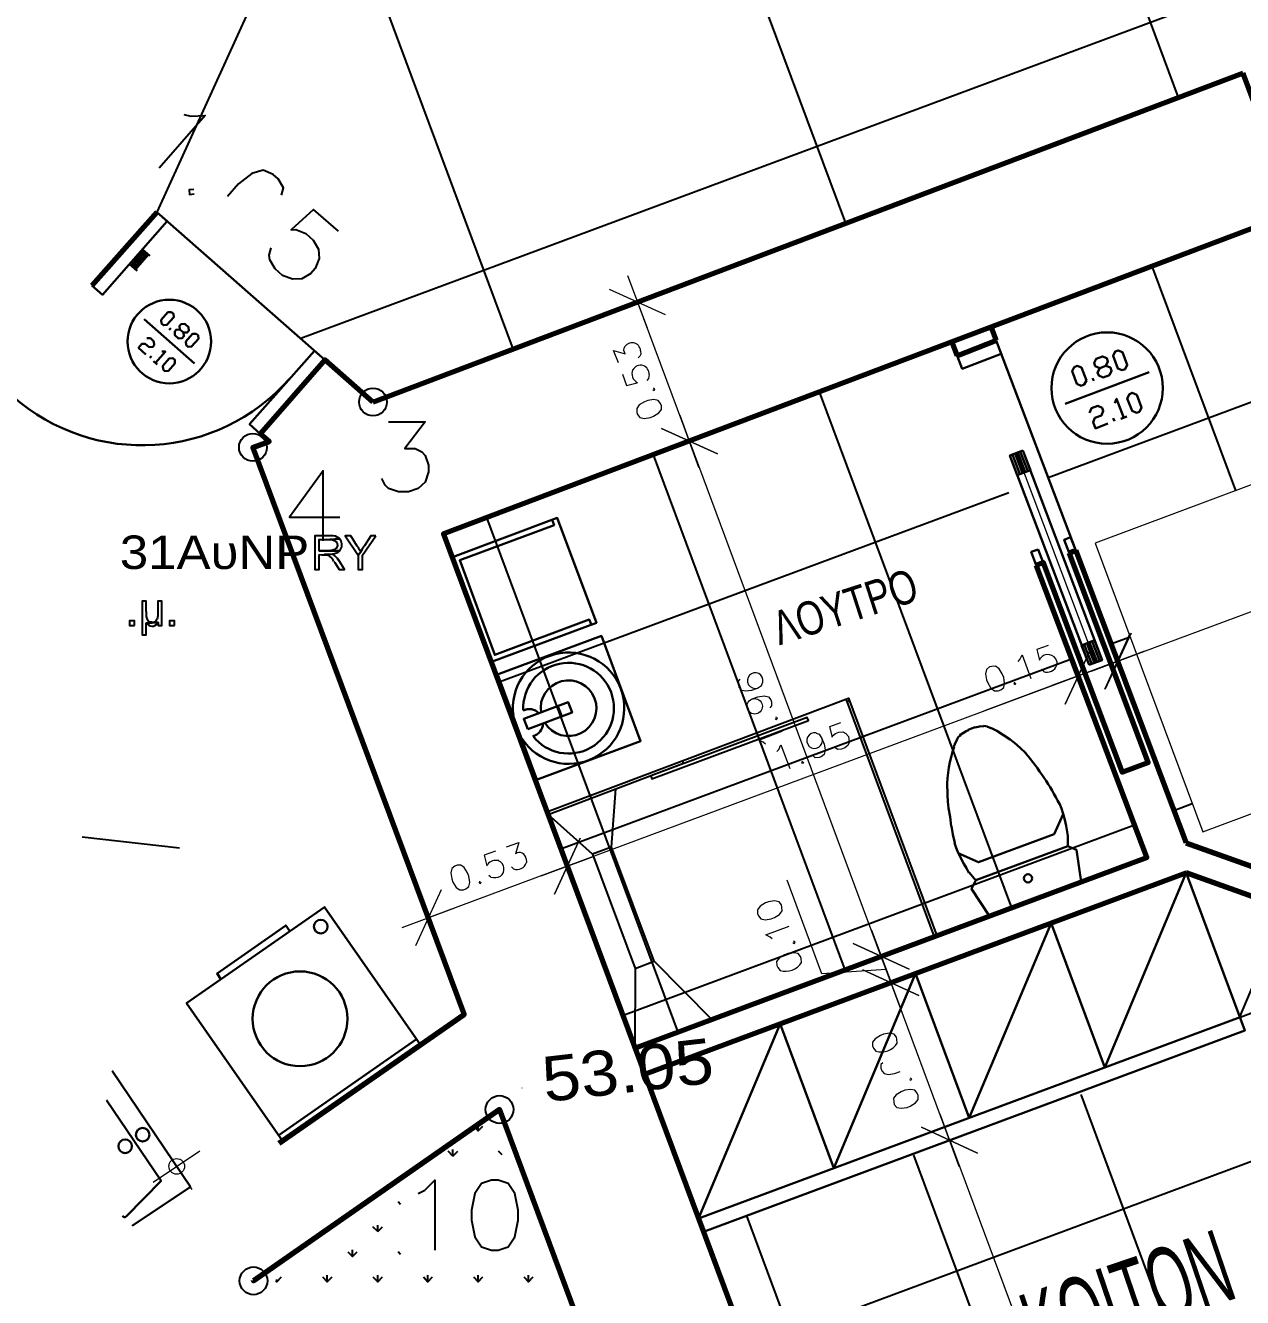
# Model space of a CAD drawing. Header units: metres. Extents: x -8.9 to 30.3, y -11.7 to 25.6.
# Drawn here: x -0.349 to 3.997, y 3.765 to 8.307 of the extents above; entities that cross this region are included whole.
import ezdxf

# ---------------------------------------------------------------- set-up
doc = ezdxf.new("R2010")
doc.units = ezdxf.units.M
for name, color, linetype, lineweight in [('P2D_C254_L025', 254, 'Continuous', 25), ('P2D_C7_L000', 7, 'Continuous', 0), ('P2D_C7_L020', 7, 'Continuous', 20), ('P2D_C7_L025', 7, 'Continuous', 25), ('P2D_C7_L030', 7, 'Continuous', 30), ('P2D_C7_L070', 7, 'Continuous', 70), ('P2D_C94_L025', 94, 'Continuous', 25)]:
    doc.layers.add(name, color=color, linetype=linetype, lineweight=lineweight)
doc.layers.add('P2D_C7_GEMISMA', color=7, linetype='Continuous')
doc.layers.add('P2D_KEIMENA', color=7, linetype='Continuous')
doc.styles.add('ARIAL', font='arial.ttf')

msp = doc.modelspace()

# ---------------------------------------------------------------- linework, layer by layer
at = {"layer": 'P2D_C254_L025'}
for p, q in [((3.768584, 8.049331), (2.219184, 12.210697)), ((2.580076, 7.600597), (1.465651, 10.594622)), ((5.967801, 9.173281), (0.634859, 7.188906)), ((1.392626, 7.151864), (0.720584, 8.957381)), ((3.302917, 6.692547), (5.447101, 7.490531)), ((3.972842, 6.645981), (3.674392, 7.447139)), ((3.172742, 5.155847), (2.486942, 6.998406)), ((2.577959, 4.934656), (1.893217, 6.774039)), ((1.333359, 5.959122), (3.162159, 6.639631)), ((1.982117, 4.712406), (1.298434, 6.549672)), ((3.527284, 6.098822), (3.596076, 6.124222)), ((1.558784, 5.365397), (3.386526, 6.045906)), ((3.751651, 5.504039), (3.817267, 5.528381)), ((1.783151, 4.771672), (3.610892, 5.452181)), ((3.805626, 3.455106), (3.420392, 4.490156)), ((2.227651, 3.582106), (4.237426, 4.329289)), ((3.210842, 3.233914), (2.823492, 4.273197)), ((2.458367, 3.433939), (2.226592, 4.056239))]:
    msp.add_line(p, q, dxfattribs=at)
at = {"layer": 'P2D_C7_GEMISMA'}
for points in [[(0.742809, 6.484056), (0.684601, 6.484056), (0.684601, 6.364464), (0.700476, 6.364464), (0.700476, 6.417381)], [(0.766516, 6.425525), (0.772442, 6.430081), (0.773501, 6.431139), (0.700476, 6.431139), (0.700476, 6.471356), (0.738576, 6.471356), (0.773501, 6.473472), (0.771384, 6.476647)], [(0.775617, 6.470297), (0.775617, 6.471356), (0.773501, 6.473472), (0.738576, 6.471356), (0.743867, 6.471356), (0.748101, 6.470297), (0.751276, 6.469239), (0.753392, 6.468181), (0.756567, 6.467122), (0.758684, 6.466064), (0.760801, 6.463947), (0.761859, 6.460772), (0.763976, 6.458656), (0.763976, 6.455481), (0.765034, 6.451247), (0.765034, 6.450189), (0.761859, 6.440664), (0.759742, 6.439606), (0.755509, 6.435372), (0.752334, 6.434314), (0.751276, 6.433256), (0.749159, 6.433256), (0.745984, 6.432197), (0.742809, 6.432197), (0.739634, 6.431139), (0.700476, 6.431139), (0.773501, 6.431139)], [(0.750217, 6.417381), (0.747042, 6.419497), (0.719526, 6.417381), (0.727992, 6.417381), (0.729051, 6.416322), (0.735401, 6.414206), (0.738576, 6.411031)], [(0.752334, 6.393039), (0.755509, 6.389864), (0.771384, 6.364464), (0.790434, 6.364464), (0.770326, 6.397272), (0.769267, 6.397272)], [(0.082409, 6.214181), (0.082409, 6.251222), (0.067592, 6.251222), (0.067592, 6.131631), (0.082409, 6.131631), (0.082409, 6.172906), (0.124742, 6.175022), (0.102517, 6.176081), (0.094507, 6.177097), (0.088904, 6.181145)], [(0.102517, 6.176081), (0.124742, 6.175022), (0.124742, 6.164439), (0.138501, 6.164439), (0.138501, 6.251222), (0.123684, 6.251222), (0.123684, 6.198306), (0.122626, 6.195131), (0.122626, 6.190897), (0.121567, 6.188781)], [(0.122626, 6.171847), (0.124742, 6.175022), (0.082409, 6.172906)]]:
    msp.add_lwpolyline(points, dxfattribs=at)
for points in [[(0.812659, 6.484056), (0.792551, 6.484056), (0.839117, 6.415264), (0.848642, 6.427964), (0.844409, 6.434314), (0.843351, 6.436431), (0.841234, 6.439606), (0.840176, 6.442781), (0.838059, 6.444897), (0.835942, 6.448072)], [(0.902617, 6.484056), (0.884626, 6.484056), (0.861342, 6.449131), (0.857959, 6.444581), (0.854688, 6.438977), (0.851569, 6.433159), (0.848642, 6.427964), (0.839117, 6.415264), (0.839117, 6.364464), (0.854992, 6.364464), (0.854992, 6.415264)], [(0.040076, 6.164439), (0.040076, 6.181372), (0.023141, 6.181372), (0.023141, 6.164439)], [(0.182951, 6.164439), (0.182951, 6.181372), (0.166018, 6.181372), (0.166018, 6.164439)]]:
    msp.add_lwpolyline(points, close=True, dxfattribs=at)
for centre, radius, start, end in [((0.746935, 6.441397), 0.042798, 55.255236, 95.524346), ((0.748326, 6.452074), 0.032796, 320.252273, 33.731901), ((0.717998, 6.56507), 0.148177, 263.233745, 289.171633), ((0.694103, 6.362486), 0.065788, 27.685048, 47.506421), ((0.722936, 6.373059), 0.052083, 27.591912, 58.386204), ((0.131197, 6.205912), 0.049166, 170.381481, 210.354065), ((0.104263, 6.194491), 0.018345, 264.583662, 341.737366), ((0.103242, 6.187035), 0.024942, 214.144941, 321.91986)]:
    msp.add_arc(centre, radius, start, end, dxfattribs=at)
at = {"layer": 'P2D_C7_L000'}
msp.add_line((1.425434, 4.512381), (1.425434, 4.513439), dxfattribs=at)
at = {"layer": 'P2D_C7_L020'}
for p, q in [((1.872051, 7.225947), (1.802201, 7.413272)), ((1.936609, 7.273572), (1.736584, 7.364589)), ((1.930259, 7.354006), (1.742934, 7.284156)), ((1.838184, 7.315906), (2.020217, 6.825897)), ((6.250376, 7.041797), (3.556917, 6.038497)), ((3.189676, 6.780389), (3.472251, 6.032147)), ((3.505059, 5.936897), (3.596076, 6.136922)), ((3.599251, 6.136922), (3.507176, 5.936897)), ((3.585492, 5.943247), (3.515642, 6.130572)), ((3.517759, 6.130572), (3.587609, 5.943247)), ((3.457434, 6.001456), (3.644759, 6.071306)), ((3.646876, 6.072364), (3.459551, 6.002514)), ((3.287042, 6.000397), (3.279634, 6.007806)), ((3.333609, 6.036381), (3.333609, 6.022622)), ((3.547392, 6.035322), (3.414042, 5.985581)), ((3.406634, 5.982406), (1.589476, 5.306131)), ((3.409809, 5.984522), (3.072201, 5.858581)), ((1.439192, 5.331531), (1.440251, 5.317772)), ((1.582067, 5.304014), (1.093117, 5.121981)), ((1.313251, 5.265914), (1.305842, 5.272264)), ((1.393684, 5.295547), (1.386276, 5.302956)), ((1.135451, 5.220406), (1.043376, 5.020381)), ((1.053959, 5.214056), (1.123809, 5.026731)), ((1.183076, 5.154789), (0.995751, 5.084939)), ((2.707076, 4.982281), (2.742001, 4.889147)), ((0.246451, 4.150431), (0.135326, 4.315531)), ((2.952609, 4.322939), (4.205676, 0.956381)), ((0.107809, 4.176889), (0.273967, 4.289072))]:
    msp.add_line(p, q, dxfattribs=at)
for points in [[(1.768334, 7.102122), (1.751401, 7.146572), (1.792676, 7.134931), (1.788442, 7.146572), (1.789501, 7.156097)], [(1.847709, 7.145514), (1.848767, 7.132814), (1.845592, 7.126464), (1.839242, 7.120114)], [(1.783151, 7.061906), (1.797967, 7.021689), (1.836067, 7.031214)], [(1.877823, 7.06043), (1.877458, 7.053592), (1.876284, 7.046031), (1.869934, 7.039681)], [(1.891101, 7.006872), (1.896392, 7.003697), (1.898509, 7.008989), (1.893217, 7.012164)], [(1.987409, 6.915856), (2.056201, 6.728531), (1.987409, 6.915856)], [(1.921792, 6.868231), (2.121817, 6.777214), (1.921792, 6.868231)], [(1.928142, 6.787797), (2.115467, 6.857647), (1.928142, 6.787797)], [(2.023392, 6.818489), (2.704959, 4.986514), (2.703901, 4.989689)], [(3.302917, 6.093531), (3.262701, 6.078714), (3.272226, 6.040614), (3.274342, 6.046964)], [(3.196026, 6.035322), (3.202376, 6.042731), (3.209784, 6.059664), (3.241534, 5.974997)], [(3.456376, 6.084006), (3.364301, 5.883981), (3.456376, 6.084006)], [(3.374884, 6.077656), (3.444734, 5.890331), (3.374884, 6.077656)], [(3.504001, 6.019447), (3.316676, 5.949597), (3.504001, 6.019447)], [(2.202251, 5.972881), (2.195901, 5.965472), (2.196959, 5.951714), (2.199076, 5.944306), (2.207542, 5.933722), (2.223417, 5.930547), (2.244584, 5.933722), (2.264692, 5.941131), (2.279509, 5.950656), (2.283742, 5.962297)], [(3.182267, 5.962297), (3.180151, 5.955947), (3.185442, 5.953831), (3.187559, 5.959122)], [(2.246701, 5.901972), (2.266809, 5.909381), (2.289034, 5.913614), (2.303851, 5.909381), (2.312317, 5.898797), (2.315492, 5.891389), (2.315492, 5.877631), (2.309142, 5.870222)], [(2.328192, 5.832122), (2.333484, 5.828947), (2.336659, 5.835297), (2.330309, 5.837414)], [(2.562084, 5.817306), (2.521867, 5.802489), (2.531392, 5.765447), (2.533509, 5.770739), (2.544092, 5.779206), (2.555734, 5.783439), (2.569492, 5.784497), (2.580076, 5.779206), (2.589601, 5.768622), (2.591717, 5.760156), (2.592776, 5.746397), (2.587484, 5.735814), (2.576901, 5.727347), (2.565259, 5.723114), (2.551501, 5.722056), (2.546209, 5.725231), (2.538801, 5.731581)], [(2.293267, 5.741106), (2.285859, 5.747456), (2.269984, 5.754864), (2.353592, 5.786614)], [(2.474242, 5.780264), (2.485884, 5.776031), (2.495409, 5.761214), (2.502817, 5.741106), (2.507051, 5.719939), (2.502817, 5.704064), (2.492234, 5.695597), (2.484826, 5.693481), (2.471067, 5.692422), (2.463659, 5.698772)], [(2.334542, 5.714647), (2.340892, 5.722056), (2.348301, 5.737931), (2.380051, 5.654322)], [(2.425559, 5.679722), (2.422384, 5.674431), (2.428734, 5.672314), (2.430851, 5.677606)], [(1.631809, 5.405614), (1.539734, 5.204531), (1.631809, 5.405614)], [(1.369342, 5.373864), (1.412734, 5.389739), (1.401092, 5.349522)], [(1.551376, 5.399264), (1.621226, 5.210881), (1.551376, 5.399264)], [(1.329126, 5.359047), (1.288909, 5.344231), (1.298434, 5.306131), (1.300551, 5.311422)], [(1.679434, 5.339997), (1.492109, 5.270147), (1.679434, 5.339997)], [(1.273034, 5.251097), (1.270917, 5.245806), (1.276209, 5.242631), (1.278326, 5.248981)], [(2.724009, 4.935714), (2.495409, 4.920897), (2.370526, 5.255331)], [(2.317609, 5.045781), (2.310201, 5.052131), (2.294326, 5.059539), (2.377934, 5.091289)], [(2.742001, 4.889147), (2.672151, 5.076472), (2.742001, 4.889147)], [(2.391692, 5.032022), (2.396984, 5.028847), (2.399101, 5.034139), (2.393809, 5.037314)], [(2.606534, 5.028847), (2.806559, 4.936772), (2.606534, 5.028847)], [(2.612884, 4.947356), (2.800209, 5.017206), (2.612884, 4.947356)], [(2.422384, 4.961114), (2.421326, 4.974872), (2.419209, 4.982281), (2.410742, 4.992864), (2.394867, 4.996039), (2.373701, 4.992864), (2.362059, 4.988631), (2.343009, 4.976989), (2.333484, 4.964289), (2.334542, 4.950531), (2.337717, 4.943122), (2.346184, 4.932539)], [(2.707076, 4.982281), (2.776926, 4.794956), (2.707076, 4.982281)], [(2.841484, 4.843639), (2.641459, 4.934656), (2.841484, 4.843639)], [(2.835134, 4.924072), (2.647809, 4.854222), (2.835134, 4.924072)], [(2.949434, 4.330347), (2.743059, 4.884914), (2.744117, 4.881739)], [(2.764226, 4.673247), (2.763167, 4.687006), (2.761051, 4.694414), (2.752584, 4.704997), (2.736709, 4.709231), (2.715542, 4.704997), (2.703901, 4.700764), (2.684851, 4.689122), (2.675326, 4.676422), (2.676384, 4.663722), (2.679559, 4.655256), (2.688026, 4.644672)], [(2.712367, 4.603397), (2.706017, 4.597047), (2.706017, 4.583289), (2.709192, 4.574822), (2.717659, 4.564239), (2.732476, 4.561064), (2.754701, 4.564239), (2.774809, 4.571647)], [(2.807617, 4.543072), (2.812909, 4.540956), (2.816084, 4.546247), (2.810792, 4.548364)], [(2.916626, 4.420306), (2.985417, 4.232981), (2.916626, 4.420306)], [(2.851009, 4.372681), (3.051034, 4.280606), (2.851009, 4.372681)], [(2.857359, 4.292247), (3.044684, 4.361039), (2.857359, 4.292247)]]:
    msp.add_lwpolyline(points, dxfattribs=at)
for points in [[(1.837126, 6.917972), (1.845592, 6.907389), (1.860409, 6.903156), (1.882634, 6.907389), (1.894276, 6.911622), (1.912267, 6.923264), (1.921792, 6.935964), (1.921792, 6.948664), (1.918617, 6.957131), (1.910151, 6.967714), (1.895334, 6.970889), (1.873109, 6.967714), (1.861467, 6.963481), (1.842417, 6.951839), (1.833951, 6.939139), (1.833951, 6.925381)], [(4.173926, 6.721122), (3.471192, 6.458656), (3.855367, 5.427839), (4.558101, 5.689247)], [(3.093367, 6.016272), (3.082784, 6.007806), (3.079609, 5.991931), (3.082784, 5.970764), (3.088076, 5.959122), (3.098659, 5.940072), (3.111359, 5.930547), (3.125117, 5.931606), (3.133584, 5.934781), (3.144167, 5.943247), (3.147342, 5.958064), (3.144167, 5.979231), (3.138876, 5.991931), (3.128292, 6.009922), (3.115592, 6.019447), (3.101834, 6.018389)], [(1.184134, 5.305072), (1.173551, 5.296606), (1.170376, 5.281789), (1.173551, 5.259564), (1.177784, 5.247922), (1.189426, 5.228872), (1.202126, 5.220406), (1.215884, 5.220406), (1.223292, 5.223581), (1.233876, 5.232047), (1.238109, 5.246864), (1.233876, 5.269089), (1.229642, 5.280731), (1.218001, 5.299781), (1.206359, 5.308247), (1.192601, 5.308247)], [(2.268926, 5.127272), (2.277392, 5.116689), (2.292209, 5.113514), (2.313376, 5.116689), (2.326076, 5.121981), (2.344067, 5.132564), (2.353592, 5.145264), (2.352534, 5.159022), (2.350417, 5.167489), (2.341951, 5.178072), (2.326076, 5.181247), (2.304909, 5.178072), (2.293267, 5.173839), (2.274217, 5.162197), (2.264692, 5.149497), (2.265751, 5.135739)], [(2.753642, 4.454172), (2.762109, 4.443589), (2.777984, 4.440414), (2.799151, 4.443589), (2.810792, 4.447822), (2.829842, 4.459464), (2.838309, 4.472164), (2.838309, 4.485922), (2.835134, 4.494389), (2.826667, 4.504972), (2.811851, 4.508147), (2.790684, 4.504972), (2.777984, 4.499681), (2.759992, 4.489097), (2.750467, 4.476397), (2.751526, 4.462639)]]:
    msp.add_lwpolyline(points, close=True, dxfattribs=at)
for centre, radius in [((2.255043, 5.87579), 0.027433), ((0.191266, 4.233115), 0.027998)]:
    msp.add_circle(centre, radius, dxfattribs=at)
for centre, radius, start, end in [((1.817068, 7.143305), 0.030663, 4.124199, 155.106489), ((1.847283, 7.062815), 0.030805, 355.533467, 151.218243), ((1.854251, 7.064236), 0.037546, 158.351492, 241.159895), ((3.301746, 6.027201), 0.033326, 16.070755, 144.201979), ((3.299405, 6.033931), 0.03602, 249.763244, 341.70424), ((2.25693, 5.967801), 0.027923, 348.399362, 286.227493), ((2.468878, 5.753457), 0.027845, 78.684884, 16.296803), ((1.331808, 5.286147), 0.039763, 76.731895, 141.040697), ((1.327007, 5.294521), 0.03304, 309.390694, 65.206985), ((1.406046, 5.329081), 0.03602, 249.763244, 341.70424), ((1.414818, 5.329456), 0.024352, 4.865747, 124.373086), ((1.326744, 5.309333), 0.045303, 252.736617, 297.636407), ((2.364982, 4.998512), 0.06874, 254.095962, 326.915238), ((2.706824, 4.710645), 0.06874, 254.095962, 326.915238), ((2.76647, 4.598673), 0.028066, 287.148017, 287.148017)]:
    msp.add_arc(centre, radius, start, end, dxfattribs=at)
at = {"layer": 'P2D_C7_L025'}
for p, q in [((2.580076, 5.901972), (2.896517, 5.053189)), ((2.583251, 5.892447), (2.592776, 5.895622)), ((1.743992, 5.372806), (1.758809, 5.581297)), ((-0.146191, 5.409847), (0.200942, 5.370689)), ((3.988717, 4.769556), (4.150642, 5.154789)), ((1.896392, 4.965347), (2.101709, 4.757914)), ((3.988717, 4.766381), (4.600434, 4.993922)), ((1.828659, 4.939947), (1.827601, 4.655256))]:
    msp.add_line(p, q, dxfattribs=at)
for points in [[(3.174859, 14.368639), (2.786451, 13.414022), (1.714359, 11.138606), (0.120509, 7.640814)], [(0.216817, 7.989006), (0.242217, 7.982656), (0.293017, 7.985831), (0.128976, 7.797447)], [(0.566067, 7.701139), (0.572417, 7.727597), (0.553367, 7.759347), (0.535376, 7.775222), (0.500451, 7.790039), (0.459176, 7.778397), (0.411551, 7.741356), (0.372392, 7.695847)], [(0.252801, 7.721247), (0.235867, 7.720189), (0.236926, 7.703256), (0.253859, 7.705372)], [(0.769267, 7.572022), (0.679309, 7.650339), (0.599934, 7.577314), (0.616867, 7.578372), (0.651792, 7.563556), (0.678251, 7.540272), (0.697301, 7.508522), (0.700476, 7.474656), (0.685659, 7.439731), (0.669784, 7.421739), (0.638034, 7.402689), (0.604167, 7.400572), (0.569242, 7.414331), (0.542784, 7.437614), (0.523734, 7.470422), (0.521617, 7.487356), (0.529026, 7.512756)], [(0.947067, 6.891514), (1.078301, 6.891514), (1.006334, 6.796264), (1.042317, 6.796264), (1.066659, 6.784622), (1.078301, 6.771922), (1.089942, 6.736997), (1.089942, 6.712656), (1.078301, 6.676672), (1.053959, 6.653389), (1.019034, 6.641747), (0.983051, 6.641747), (0.947067, 6.653389), (0.935426, 6.665031), (0.923784, 6.689372)], [(0.714234, 6.467122), (0.714234, 6.716889), (0.594642, 6.550731), (0.773501, 6.550731)], [(1.513276, 5.498747), (2.589601, 5.905147), (2.904984, 5.056364)], [(1.676259, 5.348464), (1.828659, 4.939947), (1.896392, 4.965347), (1.743992, 5.372806), (1.676259, 5.348464), (1.517509, 5.489222), (2.001167, 5.672314), (1.996934, 5.681839)], [(1.053959, 4.136672), (1.077242, 4.148314), (1.113226, 4.184297), (1.113226, 3.933472)]]:
    msp.add_lwpolyline(points, dxfattribs=at)
for points in [[(1.883692, 5.627864), (1.887926, 5.617281), (2.446726, 5.824714), (2.442492, 5.836356)], [(1.315367, 4.184297), (1.279384, 4.171597), (1.256101, 4.136672), (1.244459, 4.076347), (1.244459, 4.041422), (1.256101, 3.981097), (1.279384, 3.946172), (1.315367, 3.933472), (1.339709, 3.933472), (1.374634, 3.946172), (1.398976, 3.981097), (1.410617, 4.041422), (1.410617, 4.076347), (1.398976, 4.136672), (1.374634, 4.171597), (1.339709, 4.184297)]]:
    msp.add_lwpolyline(points, close=True, dxfattribs=at)
for centre, radius in [((0.892034, 6.962374), 0.049611), ((0.892034, 6.962374), 0.049611), ((0.463409, 6.800449), 0.049614), ((0.463409, 6.800449), 0.049614), ((1.343942, 4.436131), 0.049614), ((0.465523, 3.824415), 0.049612), ((0.465523, 3.824415), 0.049612)]:
    msp.add_circle(centre, radius, dxfattribs=at)
msp.add_arc((0.426984, 7.641003), 0.077563, 134.867771, 134.867771, dxfattribs=at)
at = {"layer": 'P2D_C7_L030'}
for p, q in [((0.073942, 7.502172), (0.028434, 7.450314)), ((0.079234, 7.497939), (0.033726, 7.445022)), ((0.068651, 7.507464), (0.095109, 7.484181)), ((0.049601, 7.431264), (0.023142, 7.454547)), ((0.084526, 7.492647), (0.039017, 7.440789)), ((0.089817, 7.488414), (0.044309, 7.435497)), ((0.075001, 7.257697), (0.254917, 7.100006)), ((0.163901, 7.219597), (0.170251, 7.225947)), ((3.401342, 6.432197), (3.117709, 7.181497)), ((0.095109, 7.120114), (0.101459, 7.126464)), ((0.108867, 7.108472), (0.121567, 7.096831)), ((3.364301, 6.956072), (3.663809, 7.069314)), ((3.465901, 7.037564), (3.461667, 7.048147)), ((3.539984, 6.893631), (3.535751, 6.905272)), ((3.562209, 6.902097), (3.584434, 6.910564)), ((3.166392, 6.771922), (3.448967, 6.023681)), ((3.175917, 6.775097), (3.202376, 6.705247)), ((3.185442, 6.778272), (3.211901, 6.708422)), ((3.194967, 6.782506), (3.221426, 6.711597)), ((3.203434, 6.785681), (3.229892, 6.715831)), ((3.212959, 6.788856), (3.495534, 6.040614)), ((3.432034, 6.096706), (3.458492, 6.026856)), ((3.441559, 6.100939), (3.468017, 6.030031)), ((3.451084, 6.104114), (3.477542, 6.034264)), ((3.460609, 6.107289), (3.487067, 6.037439)), ((1.337592, 5.988756), (1.477292, 5.614106)), ((1.566192, 5.839531), (1.552434, 5.876572)), ((3.087017, 5.803547), (3.072201, 5.805664)), ((1.047609, 4.687006), (0.555484, 4.344106))]:
    msp.add_line(p, q, dxfattribs=at)
for points in [[(-0.111266, 7.378347), (-0.073166, 7.345539), (0.157551, 7.608006), (0.120509, 7.640814)], [(0.489867, 6.849181), (0.451767, 6.883047), (0.683542, 7.145514), (0.720584, 7.112706), (0.120509, 7.640814)], [(0.215759, 7.210072), (0.216817, 7.197372), (0.210467, 7.189964), (0.197767, 7.188906), (0.184009, 7.201606), (0.184009, 7.214306), (0.189301, 7.220656), (0.202001, 7.221714), (0.215759, 7.210072), (0.228459, 7.210072), (0.234809, 7.217481), (0.233751, 7.230181), (0.219992, 7.241822), (0.207292, 7.240764), (0.200942, 7.234414), (0.202001, 7.221714)], [(0.084526, 7.189964), (0.097226, 7.189964), (0.109926, 7.178322), (0.110984, 7.165622), (0.105692, 7.159272), (0.092992, 7.158214), (0.079234, 7.169856), (0.066534, 7.169856), (0.054892, 7.156097), (0.081351, 7.131756)], [(2.978009, 7.127522), (2.996001, 7.080956), (3.135701, 7.133872), (3.117709, 7.181497)], [(0.138501, 7.142339), (0.151201, 7.142339), (0.115217, 7.102122)], [(3.509292, 7.091539), (3.525167, 7.085189), (3.529401, 7.073547), (3.521992, 7.058731), (3.499767, 7.050264), (3.483892, 7.056614), (3.479659, 7.068256), (3.487067, 7.083072), (3.509292, 7.091539), (3.516701, 7.107414), (3.512467, 7.119056), (3.496592, 7.125406), (3.474367, 7.116939), (3.466959, 7.102122), (3.471192, 7.090481), (3.487067, 7.083072)], [(3.541042, 6.958189), (3.547392, 6.974064), (3.572792, 6.906331)], [(3.451084, 6.924322), (3.457434, 6.940197), (3.480717, 6.948664), (3.495534, 6.941256), (3.499767, 6.930672), (3.493417, 6.914797), (3.470134, 6.906331), (3.463784, 6.890456), (3.472251, 6.868231), (3.516701, 6.885164)], [(1.672026, 6.166556), (1.664617, 6.185606), (1.327009, 6.059664), (1.202126, 6.397272), (1.538676, 6.523214), (1.532326, 6.541206)], [(3.401342, 6.432197), (3.383351, 6.479822), (3.360067, 6.470297), (3.378059, 6.423731)], [(3.260584, 6.379281), (3.242592, 6.426906), (3.266934, 6.435372), (3.284926, 6.388806)], [(2.991767, 5.776031), (2.987534, 5.770739), (2.982242, 5.765447), (2.978009, 5.758039), (2.969542, 5.741106), (2.966367, 5.732639)], [(3.018226, 5.790847), (3.010817, 5.787672), (2.991767, 5.774972)], [(3.042567, 5.801431), (3.029867, 5.796139), (3.017167, 5.791906)], [(3.073259, 5.804606), (3.057384, 5.803547), (3.042567, 5.800372)], [(3.182267, 5.745339), (3.167451, 5.756981), (3.119826, 5.788731), (3.102892, 5.796139), (3.087017, 5.802489)], [(3.223542, 5.708297), (3.203434, 5.727347), (3.183326, 5.745339)], [(2.943084, 5.581297), (2.944142, 5.558014), (2.945201, 5.535789), (2.947317, 5.512506), (2.952609, 5.480756), (2.956842, 5.447947)], [(3.373826, 5.392914), (3.373826, 5.413022), (3.367476, 5.449006), (3.362184, 5.470172), (3.356892, 5.492397), (3.350542, 5.510389), (3.343134, 5.528381)], [(3.356892, 5.491339), (3.324084, 5.419372), (3.054209, 5.318831), (2.982242, 5.351639)], [(2.957901, 5.447947), (2.963192, 5.418314), (2.969542, 5.388681)], [(2.968484, 5.388681), (2.974834, 5.370689), (2.982242, 5.352697)], [(3.372767, 5.378097), (3.373826, 5.385506), (3.373826, 5.393972)], [(2.982242, 5.353756), (2.991767, 5.333647), (3.002351, 5.313539), (3.011876, 5.297664), (3.020342, 5.281789)], [(3.988717, 4.766381), (2.054084, 4.046714), (2.346184, 4.742039), (2.537742, 4.226631), (2.829842, 4.921956), (3.021401, 4.406547), (3.313501, 5.101872), (3.505059, 4.586464), (3.796101, 5.281789)], [(3.021401, 5.282847), (3.027751, 5.274381), (3.034101, 5.266972), (3.039392, 5.260622), (3.045742, 5.255331)], [(0.349109, 4.901847), (0.335351, 4.921956), (0.580884, 5.093406), (0.595701, 5.073297)], [(-0.039299, 4.574822), (0.240101, 4.159956), (0.032667, 4.020256)], [(-0.002258, 4.056239), (-0.000141, 4.054122), (0.003034, 4.052006), (0.007267, 4.052006), (0.010442, 4.054122), (0.135326, 4.181122), (-0.059408, 4.470047)]]:
    msp.add_lwpolyline(points, dxfattribs=at)
for points in [[(0.137442, 7.242881), (0.136384, 7.255581), (0.159667, 7.283097), (0.172367, 7.283097), (0.179776, 7.277806), (0.180834, 7.265106), (0.156492, 7.237589), (0.143792, 7.236531)], [(0.225284, 7.165622), (0.224226, 7.178322), (0.247509, 7.205839), (0.260209, 7.205839), (0.267617, 7.200547), (0.268676, 7.187847), (0.244334, 7.160331), (0.231634, 7.159272)], [(3.567501, 7.075664), (3.551626, 7.082014), (3.534692, 7.127522), (3.542101, 7.142339), (3.552684, 7.146572), (3.568559, 7.140222), (3.585492, 7.094714), (3.578084, 7.079897)], [(0.142734, 7.078839), (0.141676, 7.091539), (0.164959, 7.117997), (0.177659, 7.119056), (0.185067, 7.112706), (0.185067, 7.100006), (0.161784, 7.073547), (0.149084, 7.072489)], [(3.421451, 7.020631), (3.405576, 7.026981), (3.388642, 7.072489), (3.396051, 7.087306), (3.406634, 7.091539), (3.422509, 7.085189), (3.439442, 7.039681), (3.432034, 7.024864)], [(3.618301, 6.923264), (3.602426, 6.930672), (3.585492, 6.975122), (3.592901, 6.990997), (3.603484, 6.995231), (3.619359, 6.987822), (3.636292, 6.943372), (3.628884, 6.927497)], [(3.212959, 6.788856), (3.239417, 6.719006), (3.192851, 6.701014), (3.166392, 6.771922)], [(1.315367, 6.034264), (1.175667, 6.408914), (1.550317, 6.548614), (1.690017, 6.173964)], [(1.472001, 5.611989), (1.333359, 5.987697), (1.708009, 6.127397), (1.847709, 5.751689)], [(3.448967, 6.023681), (3.422509, 6.093531), (3.469076, 6.111522), (3.495534, 6.040614)], [(1.444484, 5.794022), (1.430726, 5.831064), (1.589476, 5.890331), (1.603234, 5.853289)], [(3.372767, 5.377039), (3.044684, 5.255331), (3.029867, 5.223581), (3.093367, 5.126214), (3.421451, 5.248981), (3.404517, 5.363281)], [(1.862526, 4.562122), (3.796101, 5.281789), (4.005651, 4.718756), (2.072076, 3.999089)], [(1.061367, 4.666897), (0.718467, 5.159022), (0.226342, 4.816122), (0.569242, 4.323997)]]:
    msp.add_lwpolyline(points, close=True, dxfattribs=at)
for centre, radius in [((0.164908, 7.178291), 0.149222), ((3.513512, 7.0122), 0.198903), ((3.230951, 5.261681), 0.01493), ((0.705767, 5.089172), 0.024411), ((0.631705, 4.760038), 0.16931), ((0.069709, 4.346222), 0.024355), ((0.007267, 4.304947), 0.024355)]:
    msp.add_circle(centre, radius, dxfattribs=at)
for centre, radius, start, end in [((0.06861, 7.507607), 0.699711, 228.628607, 318.611784), ((1.590594, 5.869194), 0.198874, 213.26454, 187.661363), ((1.590554, 5.869242), 0.161945, 218.384844, 182.646975), ((1.590438, 5.869149), 0.099551, 212.027174, 189.162486), ((1.450106, 5.818484), 0.047564, 43.37674, 116.987856), ((1.45276, 5.814874), 0.046311, 282.132423, 359.088691), ((3.37323, 5.58595), 0.430644, 160.258584, 180.619792), ((2.477114, 5.079776), 0.974915, 27.329253, 40.138732)]:
    msp.add_arc(centre, radius, start, end, dxfattribs=at)
at = {"layer": 'P2D_C7_L070'}
for p, q in [((3.998242, 8.136114), (0.892034, 6.962422)), ((0.120509, 7.640814), (-0.111266, 7.378347)), ((3.117709, 7.181497), (3.099717, 7.230181)), ((2.978009, 7.127522), (2.958959, 7.177264)), ((3.117709, 7.181497), (2.978009, 7.127522)), ((0.892034, 6.962422), (0.892034, 6.963481)), ((3.378059, 6.423731), (3.401342, 6.432197)), ((3.796101, 5.388681), (3.401342, 6.432197)), ((3.796101, 5.281789), (1.862526, 4.562122))]:
    msp.add_line(p, q, dxfattribs=at)
for points in [[(4.319976, 0.995539), (3.328317, 0.625122), (2.236117, 3.558822), (1.143917, 6.491464), (4.185567, 7.639756), (3.998242, 8.136114)], [(0.892034, 6.962422), (0.720584, 7.112706), (0.489867, 6.849181)], [(0.557601, 4.315531), (1.218001, 4.774847), (0.463409, 6.800497), (0.521617, 6.821664), (0.489867, 6.849181)], [(3.378059, 6.423731), (3.660634, 5.675489), (3.567501, 5.640564), (3.284926, 6.388806), (3.260584, 6.379281)], [(3.260584, 6.379281), (3.655342, 5.335764), (1.827601, 4.655256)], [(4.807867, 4.962172), (4.780351, 5.036256), (3.796101, 5.387622)], [(4.714734, 4.927247), (4.703092, 4.956881), (3.796101, 5.281789)], [(4.505184, 0.498122), (3.016109, -0.056444), (1.343942, 4.436181), (0.465526, 3.824464), (0.465526, 3.825522)]]:
    msp.add_lwpolyline(points, dxfattribs=at)
at = {"layer": 'P2D_C94_L025'}
for p, q in [((1.267742, 4.358922), (1.267742, 4.381147)), ((1.177784, 4.270022), (1.160851, 4.286956)), ((1.177784, 4.270022), (1.177784, 4.293306)), ((1.177784, 4.270022), (1.194717, 4.286956)), ((1.353467, 4.274256), (1.340767, 4.286956)), ((0.990459, 4.097514), (0.981992, 4.107039)), ((0.908967, 4.000147), (0.892034, 4.017081)), ((0.908967, 4.000147), (0.908967, 4.023431)), ((0.908967, 4.000147), (0.925901, 4.017081)), ((0.819009, 3.910189), (0.819009, 3.934531)), ((0.990459, 3.918656), (0.981992, 3.928181)), ((0.549134, 3.820231), (0.549134, 3.828697)), ((0.729051, 3.820231), (0.729051, 3.844572)), ((0.908967, 3.820231), (0.908967, 3.844572)), ((1.087826, 3.820231), (1.087826, 3.844572)), ((1.267742, 3.820231), (1.267742, 3.844572)), ((1.447659, 3.820231), (1.447659, 3.844572))]:
    msp.add_line(p, q, dxfattribs=at)
for points in [[(1.256101, 4.371622), (1.267742, 4.359981), (1.284676, 4.376914)], [(0.802076, 3.928181), (0.819009, 3.911247), (0.835942, 3.928181)], [(0.544901, 3.825522), (0.549134, 3.821289), (0.566067, 3.838222)], [(0.712117, 3.838222), (0.729051, 3.821289), (0.745984, 3.838222)], [(0.892034, 3.838222), (0.908967, 3.821289), (0.925901, 3.838222)], [(1.071951, 3.838222), (1.087826, 3.821289), (1.104759, 3.838222)], [(1.250809, 3.838222), (1.267742, 3.821289), (1.284676, 3.838222)], [(1.430726, 3.838222), (1.447659, 3.821289), (1.464592, 3.838222)]]:
    msp.add_lwpolyline(points, dxfattribs=at)

# ---------------------------------------------------------------- texts
at = {"layer": 'P2D_KEIMENA', "insert": (-0.011783, 6.364464), "char_height": 0.119592, "attachment_point": 7, "style": 'ARIAL'}
msp.add_mtext('\\W1.09;31ΑυΝΡ', dxfattribs=at)
at = {"layer": 'P2D_KEIMENA', "attachment_point": 7, "style": 'ARIAL'}
for s, insert, char_height, rotation in [('\\W0.76;ΛΟΥΤΡΟ', (2.343745, 6.091352), 0.120131, 17.939275), ('\\W1.09;53.05', (1.506634, 4.460099), 0.160858, 6.61043), ('\\W0.55;ΚΟΙΤΟΝ', (3.268215, 3.517623), 0.258319, 18.814426)]:
    msp.add_mtext(s, dxfattribs=dict(at, insert=insert, char_height=char_height, rotation=rotation))

doc.saveas('drawing.dxf')
